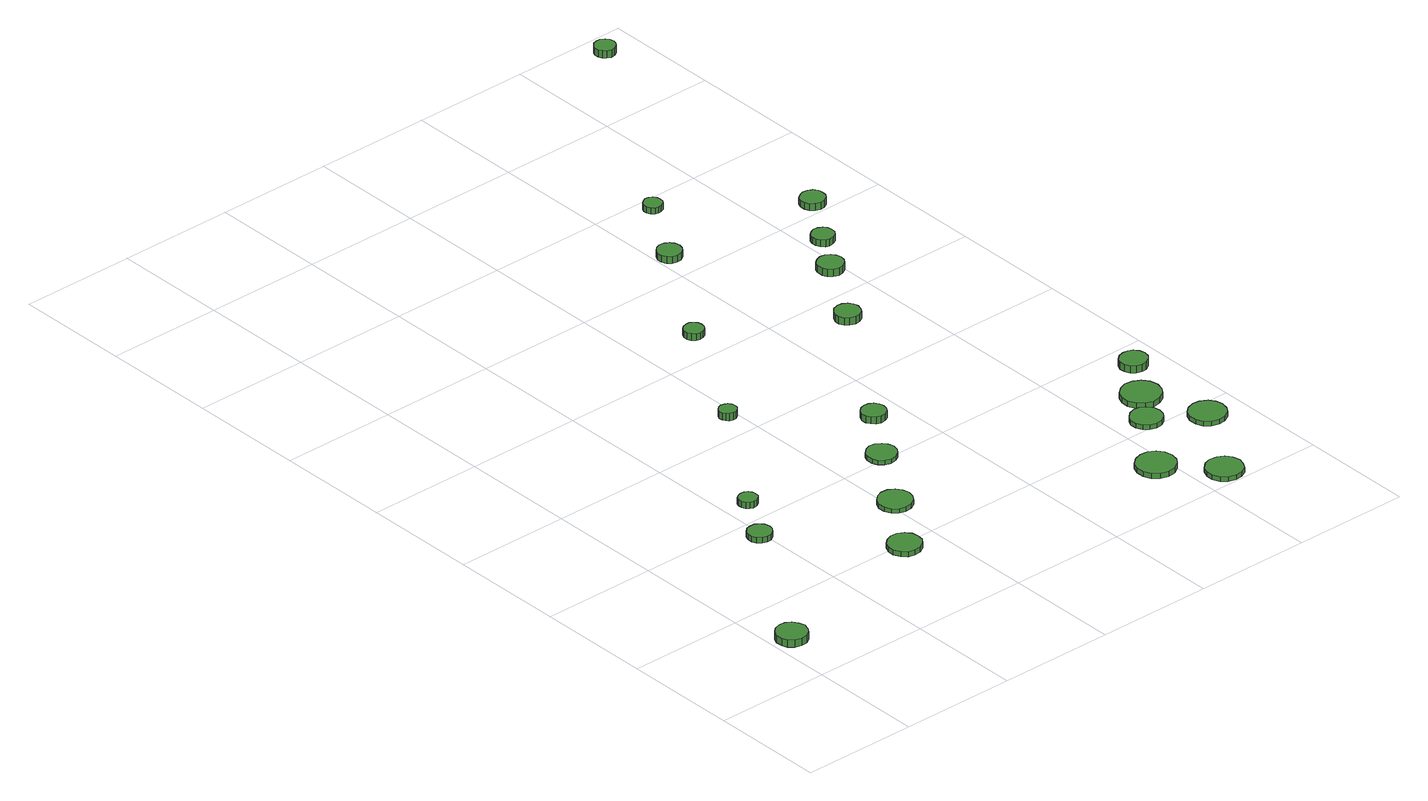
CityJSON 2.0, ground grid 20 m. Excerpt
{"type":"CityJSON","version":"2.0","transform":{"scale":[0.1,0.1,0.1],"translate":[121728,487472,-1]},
"CityObjects":{
"tree1":{"type":"SolitaryVegetationObject","attributes":{"function":"something"},"geometry":[{"type":"MultiSurface","lod":"1","boundaries":[[[0,1,2,3,4,5,6,7,8,9,10,11,12,13,14]],[[15,16,17,18,19,20,21,22,23,24,25,26,27,28,29]],[[0,29,28,1]],[[1,28,27,2]],[[2,27,26,3]],[[3,26,25,4]],[[4,25,24,5]],[[5,24,23,6]],[[6,23,22,7]],[[7,22,21,8]],[[8,21,20,9]],[[9,20,19,10]],[[10,19,18,11]],[[11,18,17,12]],[[12,17,16,13]],[[13,16,15,14]],[[14,15,29,0]]]}]},
"tree2":{"type":"SolitaryVegetationObject","attributes":{"function":"something"},"geometry":[{"type":"MultiSurface","lod":"1","boundaries":[[[30,31,32,33,34,35,36,37,38,39,40,41,42,43,44]],[[45,46,47,48,49,50,51,52,53,54,55,56,57,58,59]],[[30,59,58,31]],[[31,58,57,32]],[[32,57,56,33]],[[33,56,55,34]],[[34,55,54,35]],[[35,54,53,36]],[[36,53,52,37]],[[37,52,51,38]],[[38,51,50,39]],[[39,50,49,40]],[[40,49,48,41]],[[41,48,47,42]],[[42,47,46,43]],[[43,46,45,44]],[[44,45,59,30]]]}]},
"tree3":{"type":"SolitaryVegetationObject","attributes":{"function":"something"},"geometry":[{"type":"MultiSurface","lod":"1","boundaries":[[[60,61,62,63,64,65,66,67,68,69,70,71,72,73,74]],[[75,76,77,78,79,80,81,82,83,84,85,86,87,88,89]],[[60,89,88,61]],[[61,88,87,62]],[[62,87,86,63]],[[63,86,85,64]],[[64,85,84,65]],[[65,84,83,66]],[[66,83,82,67]],[[67,82,81,68]],[[68,81,80,69]],[[69,80,79,70]],[[70,79,78,71]],[[71,78,77,72]],[[72,77,76,73]],[[73,76,75,74]],[[74,75,89,60]]]}]},
"tree4":{"type":"SolitaryVegetationObject","attributes":{"function":"something"},"geometry":[{"type":"MultiSurface","lod":"1","boundaries":[[[90,91,92,93,94,95,96,97,98,99,100,101,102,103,104]],[[105,106,107,108,109,110,111,112,113,114,115,116,117,118,119]],[[90,119,118,91]],[[91,118,117,92]],[[92,117,116,93]],[[93,116,115,94]],[[94,115,114,95]],[[95,114,113,96]],[[96,113,112,97]],[[97,112,111,98]],[[98,111,110,99]],[[99,110,109,100]],[[100,109,108,101]],[[101,108,107,102]],[[102,107,106,103]],[[103,106,105,104]],[[104,105,119,90]]]}]},
"tree5":{"type":"SolitaryVegetationObject","attributes":{"function":"something"},"geometry":[{"type":"MultiSurface","lod":"1","boundaries":[[[120,121,122,123,124,125,126,127,128,129,130,131,132,133,134]],[[135,136,137,138,139,140,141,142,143,144,145,146,147,148,149]],[[120,149,148,121]],[[121,148,147,122]],[[122,147,146,123]],[[123,146,145,124]],[[124,145,144,125]],[[125,144,143,126]],[[126,143,142,127]],[[127,142,141,128]],[[128,141,140,129]],[[129,140,139,130]],[[130,139,138,131]],[[131,138,137,132]],[[132,137,136,133]],[[133,136,135,134]],[[134,135,149,120]]]}]},
"tree6":{"type":"SolitaryVegetationObject","attributes":{"function":"something"},"geometry":[{"type":"MultiSurface","lod":"1","boundaries":[[[150,151,152,153,154,155,156,157,158,159,160,161,162,163,164]],[[165,166,167,168,169,170,171,172,173,174,175,176,177,178,179]],[[150,179,178,151]],[[151,178,177,152]],[[152,177,176,153]],[[153,176,175,154]],[[154,175,174,155]],[[155,174,173,156]],[[156,173,172,157]],[[157,172,171,158]],[[158,171,170,159]],[[159,170,169,160]],[[160,169,168,161]],[[161,168,167,162]],[[162,167,166,163]],[[163,166,165,164]],[[164,165,179,150]]]}]},
"tree7":{"type":"SolitaryVegetationObject","attributes":{"function":"something"},"geometry":[{"type":"MultiSurface","lod":"1","boundaries":[[[180,181,182,183,184,185,186,187,188,189,190,191,192,193,194]],[[195,196,197,198,199,200,201,202,203,204,205,206,207,208,209]],[[180,209,208,181]],[[181,208,207,182]],[[182,207,206,183]],[[183,206,205,184]],[[184,205,204,185]],[[185,204,203,186]],[[186,203,202,187]],[[187,202,201,188]],[[188,201,200,189]],[[189,200,199,190]],[[190,199,198,191]],[[191,198,197,192]],[[192,197,196,193]],[[193,196,195,194]],[[194,195,209,180]]]}]},
"tree8":{"type":"SolitaryVegetationObject","attributes":{"function":"something"},"geometry":[{"type":"MultiSurface","lod":"1","boundaries":[[[210,211,212,213,214,215,216,217,218,219,220,221,222,223,224]],[[225,226,227,228,229,230,231,232,233,234,235,236,237,238,239]],[[210,239,238,211]],[[211,238,237,212]],[[212,237,236,213]],[[213,236,235,214]],[[214,235,234,215]],[[215,234,233,216]],[[216,233,232,217]],[[217,232,231,218]],[[218,231,230,219]],[[219,230,229,220]],[[220,229,228,221]],[[221,228,227,222]],[[222,227,226,223]],[[223,226,225,224]],[[224,225,239,210]]]}]},
"tree9":{"type":"SolitaryVegetationObject","attributes":{"function":"something"},"geometry":[{"type":"MultiSurface","lod":"1","boundaries":[[[240,241,242,243,244,245,246,247,248,249,250,251,252,253,254]],[[255,256,257,258,259,260,261,262,263,264,265,266,267,268,269]],[[240,269,268,241]],[[241,268,267,242]],[[242,267,266,243]],[[243,266,265,244]],[[244,265,264,245]],[[245,264,263,246]],[[246,263,262,247]],[[247,262,261,248]],[[248,261,260,249]],[[249,260,259,250]],[[250,259,258,251]],[[251,258,257,252]],[[252,257,256,253]],[[253,256,255,254]],[[254,255,269,240]]]}]},
"tree10":{"type":"SolitaryVegetationObject","attributes":{"function":"something"},"geometry":[{"type":"MultiSurface","lod":"1","boundaries":[[[270,271,272,273,274,275,276,277,278,279,280,281,282,283,284]],[[285,286,287,288,289,290,291,292,293,294,295,296,297,298,299]],[[270,299,298,271]],[[271,298,297,272]],[[272,297,296,273]],[[273,296,295,274]],[[274,295,294,275]],[[275,294,293,276]],[[276,293,292,277]],[[277,292,291,278]],[[278,291,290,279]],[[279,290,289,280]],[[280,289,288,281]],[[281,288,287,282]],[[282,287,286,283]],[[283,286,285,284]],[[284,285,299,270]]]}]},
"tree11":{"type":"SolitaryVegetationObject","attributes":{"function":"something"},"geometry":[{"type":"MultiSurface","lod":"1","boundaries":[[[300,301,302,303,304,305,306,307,308,309,310,311,312,313,314]],[[315,316,317,318,319,320,321,322,323,324,325,326,327,328,329]],[[300,329,328,301]],[[301,328,327,302]],[[302,327,326,303]],[[303,326,325,304]],[[304,325,324,305]],[[305,324,323,306]],[[306,323,322,307]],[[307,322,321,308]],[[308,321,320,309]],[[309,320,319,310]],[[310,319,318,311]],[[311,318,317,312]],[[312,317,316,313]],[[313,316,315,314]],[[314,315,329,300]]]}]},
"tree12":{"type":"SolitaryVegetationObject","attributes":{"function":"something"},"geometry":[{"type":"MultiSurface","lod":"1","boundaries":[[[330,331,332,333,334,335,336,337,338,339,340,341,342,343,344]],[[345,346,347,348,349,350,351,352,353,354,355,356,357,358,359]],[[330,359,358,331]],[[331,358,357,332]],[[332,357,356,333]],[[333,356,355,334]],[[334,355,354,335]],[[335,354,353,336]],[[336,353,352,337]],[[337,352,351,338]],[[338,351,350,339]],[[339,350,349,340]],[[340,349,348,341]],[[341,348,347,342]],[[342,347,346,343]],[[343,346,345,344]],[[344,345,359,330]]]}]},
"tree13":{"type":"SolitaryVegetationObject","attributes":{"function":"something"},"geometry":[{"type":"MultiSurface","lod":"1","boundaries":[[[360,361,362,363,364,365,366,367,368,369,370,371,372,373,374]],[[375,376,377,378,379,380,381,382,383,384,385,386,387,388,389]],[[360,389,388,361]],[[361,388,387,362]],[[362,387,386,363]],[[363,386,385,364]],[[364,385,384,365]],[[365,384,383,366]],[[366,383,382,367]],[[367,382,381,368]],[[368,381,380,369]],[[369,380,379,370]],[[370,379,378,371]],[[371,378,377,372]],[[372,377,376,373]],[[373,376,375,374]],[[374,375,389,360]]]}]},
"tree14":{"type":"SolitaryVegetationObject","attributes":{"function":"something"},"geometry":[{"type":"MultiSurface","lod":"1","boundaries":[[[390,391,392,393,394,395,396,397,398,399,400,401,402,403,404]],[[405,406,407,408,409,410,411,412,413,414,415,416,417,418,419]],[[390,419,418,391]],[[391,418,417,392]],[[392,417,416,393]],[[393,416,415,394]],[[394,415,414,395]],[[395,414,413,396]],[[396,413,412,397]],[[397,412,411,398]],[[398,411,410,399]],[[399,410,409,400]],[[400,409,408,401]],[[401,408,407,402]],[[402,407,406,403]],[[403,406,405,404]],[[404,405,419,390]]]}]},
"tree15":{"type":"SolitaryVegetationObject","attributes":{"function":"something"},"geometry":[{"type":"MultiSurface","lod":"1","boundaries":[[[420,421,422,423,424,425,426,427,428,429,430,431,432,433,434]],[[435,436,437,438,439,440,441,442,443,444,445,446,447,448,449]],[[420,449,448,421]],[[421,448,447,422]],[[422,447,446,423]],[[423,446,445,424]],[[424,445,444,425]],[[425,444,443,426]],[[426,443,442,427]],[[427,442,441,428]],[[428,441,440,429]],[[429,440,439,430]],[[430,439,438,431]],[[431,438,437,432]],[[432,437,436,433]],[[433,436,435,434]],[[434,435,449,420]]]}]},
"tree16":{"type":"SolitaryVegetationObject","attributes":{"function":"something"},"geometry":[{"type":"MultiSurface","lod":"1","boundaries":[[[450,451,452,453,454,455,456,457,458,459,460,461,462,463,464]],[[465,466,467,468,469,470,471,472,473,474,475,476,477,478,479]],[[450,479,478,451]],[[451,478,477,452]],[[452,477,476,453]],[[453,476,475,454]],[[454,475,474,455]],[[455,474,473,456]],[[456,473,472,457]],[[457,472,471,458]],[[458,471,470,459]],[[459,470,469,460]],[[460,469,468,461]],[[461,468,467,462]],[[462,467,466,463]],[[463,466,465,464]],[[464,465,479,450]]]}]},
"tree17":{"type":"SolitaryVegetationObject","attributes":{"function":"something"},"geometry":[{"type":"MultiSurface","lod":"1","boundaries":[[[480,481,482,483,484,485,486,487,488,489,490,491,492,493,494]],[[495,496,497,498,499,500,501,502,503,504,505,506,507,508,509]],[[480,509,508,481]],[[481,508,507,482]],[[482,507,506,483]],[[483,506,505,484]],[[484,505,504,485]],[[485,504,503,486]],[[486,503,502,487]],[[487,502,501,488]],[[488,501,500,489]],[[489,500,499,490]],[[490,499,498,491]],[[491,498,497,492]],[[492,497,496,493]],[[493,496,495,494]],[[494,495,509,480]]]}]},
"tree18":{"type":"SolitaryVegetationObject","attributes":{"function":"something"},"geometry":[{"type":"MultiSurface","lod":"1","boundaries":[[[510,511,512,513,514,515,516,517,518,519,520,521,522,523,524]],[[525,526,527,528,529,530,531,532,533,534,535,536,537,538,539]],[[510,539,538,511]],[[511,538,537,512]],[[512,537,536,513]],[[513,536,535,514]],[[514,535,534,515]],[[515,534,533,516]],[[516,533,532,517]],[[517,532,531,518]],[[518,531,530,519]],[[519,530,529,520]],[[520,529,528,521]],[[521,528,527,522]],[[522,527,526,523]],[[523,526,525,524]],[[524,525,539,510]]]}]},
"tree19":{"type":"SolitaryVegetationObject","attributes":{"function":"something"},"geometry":[{"type":"MultiSurface","lod":"1","boundaries":[[[540,541,542,543,544,545,546,547,548,549,550,551,552,553,554]],[[555,556,557,558,559,560,561,562,563,564,565,566,567,568,569]],[[540,569,568,541]],[[541,568,567,542]],[[542,567,566,543]],[[543,566,565,544]],[[544,565,564,545]],[[545,564,563,546]],[[546,563,562,547]],[[547,562,561,548]],[[548,561,560,549]],[[549,560,559,550]],[[550,559,558,551]],[[551,558,557,552]],[[552,557,556,553]],[[553,556,555,554]],[[554,555,569,540]]]}]},
"tree20":{"type":"SolitaryVegetationObject","attributes":{"function":"something"},"geometry":[{"type":"MultiSurface","lod":"1","boundaries":[[[570,571,572,573,574,575,576,577,578,579,580,581,582,583,584]],[[585,586,587,588,589,590,591,592,593,594,595,596,597,598,599]],[[570,599,598,571]],[[571,598,597,572]],[[572,597,596,573]],[[573,596,595,574]],[[574,595,594,575]],[[575,594,593,576]],[[576,593,592,577]],[[577,592,591,578]],[[578,591,590,579]],[[579,590,589,580]],[[580,589,588,581]],[[581,588,587,582]],[[582,587,586,583]],[[583,586,585,584]],[[584,585,599,570]]]}]},
"tree21":{"type":"SolitaryVegetationObject","attributes":{"function":"something"},"geometry":[{"type":"MultiSurface","lod":"1","boundaries":[[[600,601,602,603,604,605,606,607,608,609,610,611,612,613,614]],[[615,616,617,618,619,620,621,622,623,624,625,626,627,628,629]],[[600,629,628,601]],[[601,628,627,602]],[[602,627,626,603]],[[603,626,625,604]],[[604,625,624,605]],[[605,624,623,606]],[[606,623,622,607]],[[607,622,621,608]],[[608,621,620,609]],[[609,620,619,610]],[[610,619,618,611]],[[611,618,617,612]],[[612,617,616,613]],[[613,616,615,614]],[[614,615,629,600]]]}]},
"tree22":{"type":"SolitaryVegetationObject","attributes":{"function":"something"},"geometry":[{"type":"MultiSurface","lod":"1","boundaries":[[[630,631,632,633,634,635,636,637,638,639,640,641,642,643,644]],[[645,646,647,648,649,650,651,652,653,654,655,656,657,658,659]],[[630,659,658,631]],[[631,658,657,632]],[[632,657,656,633]],[[633,656,655,634]],[[634,655,654,635]],[[635,654,653,636]],[[636,653,652,637]],[[637,652,651,638]],[[638,651,650,639]],[[639,650,649,640]],[[640,649,648,641]],[[641,648,647,642]],[[642,647,646,643]],[[643,646,645,644]],[[644,645,659,630]]]}]}
},
"vertices":[
[60,107,21],[57,117,21],[51,126,21],[42,132,21],[31,133,21],[20,129,21],[12,122,21],[8,112,21],[8,101,21],[12,91,21],[20,84,21],[31,81,21],[42,82,21],[51,87,21],[57,96,21],[57,96,8],[51,87,8],[42,82,8],[31,81,8],[20,84,8],[12,91,8],[8,101,8],[8,112,8],[12,122,8],[20,129,8],[31,133,8],[42,132,8],[51,126,8],[57,117,8],[60,107,8],
[213,360,17],[211,369,17],[206,375,17],[199,380,17],[190,380,17],[182,378,17],[176,372,17],[173,365,17],[173,356,17],[176,349,17],[182,343,17],[190,340,17],[199,341,17],[206,345,17],[211,352,17],[211,352,7],[206,345,7],[199,341,7],[190,340,7],[182,343,7],[176,349,7],[173,356,7],[173,365,7],[176,372,7],[182,378,7],[190,380,7],[199,380,7],[206,375,7],[211,369,7],[213,360,7],
[258,444,18],[257,450,18],[253,455,18],[247,459,18],[240,459,18],[234,457,18],[229,453,18],[227,447,18],[227,440,18],[229,434,18],[234,430,18],[240,428,18],[247,429,18],[253,432,18],[257,437,18],[257,437,7],[253,432,7],[247,429,7],[240,428,7],[234,430,7],[229,434,7],[227,440,7],[227,447,7],[229,453,7],[234,457,7],[240,459,7],[247,459,7],[253,455,7],[257,450,7],[258,444,7],
[365,190,16],[363,202,16],[356,211,16],[346,217,16],[334,218,16],[323,214,16],[315,207,16],[310,196,16],[310,185,16],[315,174,16],[323,166,16],[334,163,16],[346,164,16],[356,170,16],[363,179,16],[363,179,7],[356,170,7],[346,164,7],[334,163,7],[323,166,7],[315,174,7],[310,185,7],[310,196,7],[315,207,7],[323,214,7],[334,218,7],[346,217,7],[356,211,7],[363,202,7],[365,190,7],
[439,294,15],[436,306,15],[429,316,15],[419,322,15],[407,323,15],[396,319,15],[387,311,15],[382,300,15],[382,288,15],[387,277,15],[396,269,15],[407,266,15],[419,267,15],[429,273,15],[436,283,15],[436,283,7],[429,273,7],[419,267,7],[407,266,7],[396,269,7],[387,277,7],[382,288,7],[382,300,7],[387,311,7],[396,319,7],[407,323,7],[419,322,7],[429,316,7],[436,306,7],[439,294,7],
[395,646,25],[394,652,25],[390,657,25],[385,660,25],[379,661,25],[373,659,25],[369,655,25],[366,649,25],[366,643,25],[369,638,25],[373,634,25],[379,632,25],[385,632,25],[390,635,25],[394,640,25],[394,640,12],[390,635,12],[385,632,12],[379,632,12],[373,634,12],[369,638,12],[366,643,12],[366,649,12],[369,655,12],[373,659,12],[379,661,12],[385,660,12],[390,657,12],[394,652,12],[395,646,12],
[510,410,15],[507,420,15],[501,428,15],[492,434,15],[482,435,15],[472,431,15],[464,424,15],[460,415,15],[460,404,15],[464,395,15],[472,388,15],[482,385,15],[492,386,15],[501,391,15],[507,399,15],[507,399,7],[501,391,7],[492,386,7],[482,385,7],[472,388,7],[464,395,7],[460,404,7],[460,415,7],[464,424,7],[472,431,7],[482,435,7],[492,434,7],[501,428,7],[507,420,7],[510,410,7],
[571,503,19],[569,511,19],[564,518,19],[557,522,19],[548,523,19],[540,520,19],[534,515,19],[530,507,19],[530,498,19],[534,491,19],[540,485,19],[548,482,19],[557,483,19],[564,487,19],[569,494,19],[569,494,7],[564,487,7],[557,483,7],[548,482,7],[540,485,7],[534,491,7],[530,498,7],[530,507,7],[534,515,7],[540,520,7],[548,523,7],[557,522,7],[564,518,7],[569,511,7],[571,503,7],
[514,857,23],[513,864,23],[509,869,23],[503,873,23],[496,873,23],[489,871,23],[484,867,23],[481,860,23],[481,853,23],[484,847,23],[489,842,23],[496,840,23],[503,841,23],[509,844,23],[513,850,23],[513,850,11],[509,844,11],[503,841,11],[496,840,11],[489,842,11],[484,847,11],[481,853,11],[481,860,11],[484,867,11],[489,871,11],[496,873,11],[503,873,11],[509,869,11],[513,864,11],[514,857,11],
[810,108,16],[807,122,16],[799,133,16],[787,140,16],[774,141,16],[761,137,16],[750,128,16],[745,115,16],[745,102,16],[750,89,16],[761,80,16],[774,76,16],[787,77,16],[799,84,16],[807,95,16],[807,95,7],[799,84,7],[787,77,7],[774,76,7],[761,80,7],[750,89,7],[745,102,7],[745,115,7],[750,128,7],[761,137,7],[774,141,7],[787,140,7],[799,133,7],[807,122,7],[810,108,7],
[879,31,15],[876,44,15],[869,54,15],[858,60,15],[845,62,15],[833,58,15],[823,49,15],[818,37,15],[818,25,15],[823,13,15],[833,5,15],[845,1,15],[858,2,15],[869,8,15],[876,19,15],[876,19,7],[869,8,7],[858,2,7],[845,1,7],[833,5,7],[823,13,7],[818,25,7],[818,37,7],[823,49,7],[833,58,7],[845,62,7],[858,60,7],[869,54,7],[876,44,7],[879,31,7],
[882,219,15],[880,230,15],[873,239,15],[864,245,15],[853,246,15],[842,242,15],[834,235,15],[829,225,15],[829,214,15],[834,203,15],[842,196,15],[853,193,15],[864,194,15],[873,199,15],[880,208,15],[880,208,7],[873,199,7],[864,194,7],[853,193,7],[842,196,7],[834,203,7],[829,214,7],[829,225,7],[834,235,7],[842,242,7],[853,246,7],[864,245,7],[873,239,7],[880,230,7],[882,219,7],
[725,735,26],[723,744,26],[718,751,26],[710,756,26],[701,757,26],[692,754,26],[686,748,26],[682,740,26],[682,731,26],[686,723,26],[692,717,26],[701,714,26],[710,715,26],[718,719,26],[723,727,26],[723,727,13],[718,719,13],[710,715,13],[701,714,13],[692,717,13],[686,723,13],[682,731,13],[682,740,13],[686,748,13],[692,754,13],[701,757,13],[710,756,13],[718,751,13],[723,744,13],[725,735,13],
[644,1055,19],[642,1064,19],[637,1070,19],[630,1075,19],[621,1076,19],[613,1073,19],[607,1067,19],[603,1059,19],[603,1051,19],[607,1043,19],[613,1037,19],[621,1035,19],[630,1036,19],[637,1040,19],[642,1047,19],[642,1047,7],[637,1040,7],[630,1036,7],[621,1035,7],[613,1037,7],[607,1043,7],[603,1051,7],[603,1059,7],[607,1067,7],[613,1073,7],[621,1076,7],[630,1075,7],[637,1070,7],[642,1064,7],[644,1055,7],
[927,274,17],[924,288,17],[916,299,17],[904,306,17],[890,308,17],[877,303,17],[866,294,17],[861,281,17],[861,268,17],[866,255,17],[877,246,17],[890,241,17],[904,243,17],[916,250,17],[924,261,17],[924,261,7],[916,250,7],[904,243,7],[890,241,7],[877,246,7],[866,255,7],[861,268,7],[861,281,7],[866,294,7],[877,303,7],[890,308,7],[904,306,7],[916,299,7],[924,288,7],[927,274,7],
[966,169,15],[963,181,15],[956,191,15],[944,198,15],[932,199,15],[919,195,15],[910,187,15],[905,175,15],[905,162,15],[910,150,15],[919,142,15],[932,138,15],[944,139,15],[956,146,15],[963,156,15],[963,156,7],[956,146,7],[944,139,7],[932,138,7],[919,142,7],[910,150,7],[905,162,7],[905,175,7],[910,187,7],[919,195,7],[932,199,7],[944,198,7],[956,191,7],[963,181,7],[966,169,7],
[806,866,19],[804,875,19],[799,882,19],[791,887,19],[782,888,19],[773,885,19],[766,879,19],[763,871,19],[763,861,19],[766,853,19],[773,847,19],[782,844,19],[791,845,19],[799,850,19],[804,857,19],[804,857,6],[799,850,6],[791,845,6],[782,844,6],[773,847,6],[766,853,6],[763,861,6],[763,871,6],[766,879,6],[773,885,6],[782,888,6],[791,887,6],[799,882,6],[804,875,6],[806,866,6],
[710,1174,19],[709,1180,19],[705,1186,19],[699,1189,19],[693,1190,19],[687,1187,19],[682,1183,19],[679,1177,19],[679,1170,19],[682,1164,19],[687,1160,19],[693,1158,19],[699,1159,19],[705,1162,19],[709,1167,19],[709,1167,8],[705,1162,8],[699,1159,8],[693,1158,8],[687,1160,8],[682,1164,8],[679,1170,8],[679,1177,8],[682,1183,8],[687,1187,8],[693,1190,8],[699,1189,8],[705,1186,8],[709,1180,8],[710,1174,8],
[966,348,23],[964,357,23],[958,365,23],[950,369,23],[941,370,23],[931,367,23],[924,361,23],[920,352,23],[920,343,23],[924,334,23],[931,328,23],[941,325,23],[950,326,23],[958,331,23],[964,338,23],[964,338,10],[958,331,10],[950,326,10],[941,325,10],[931,328,10],[924,334,10],[920,343,10],[920,352,10],[924,361,10],[931,367,10],[941,370,10],[950,369,10],[958,365,10],[964,357,10],[966,348,10],
[849,936,18],[848,944,18],[843,950,18],[836,954,18],[828,955,18],[821,952,18],[815,947,18],[812,940,18],[812,932,18],[815,925,18],[821,919,18],[828,917,18],[836,918,18],[843,922,18],[848,928,18],[848,928,6],[843,922,6],[836,918,6],[828,917,6],[821,919,6],[815,925,6],[812,932,6],[812,940,6],[815,947,6],[821,952,6],[828,955,6],[836,954,6],[843,950,6],[848,944,6],[849,936,6],
[909,1026,18],[908,1034,18],[903,1041,18],[895,1045,18],[887,1046,18],[879,1043,18],[872,1038,18],[869,1030,18],[869,1021,18],[872,1014,18],[879,1008,18],[887,1005,18],[895,1006,18],[903,1010,18],[908,1017,18],[908,1017,6],[903,1010,6],[895,1006,6],[887,1005,6],[879,1008,6],[872,1014,6],[869,1021,6],[869,1030,6],[872,1038,6],[879,1043,6],[887,1046,6],[895,1045,6],[903,1041,6],[908,1034,6],[909,1026,6],
[952,1555,25],[950,1562,25],[946,1568,25],[939,1572,25],[932,1572,25],[925,1570,25],[920,1565,25],[917,1559,25],[917,1551,25],[920,1545,25],[925,1540,25],[932,1537,25],[939,1538,25],[946,1542,25],[950,1548,25],[950,1548,12],[946,1542,12],[939,1538,12],[932,1537,12],[925,1540,12],[920,1545,12],[917,1551,12],[917,1559,12],[920,1565,12],[925,1570,12],[932,1572,12],[939,1572,12],[946,1568,12],[950,1562,12],[952,1555,12]
]}
